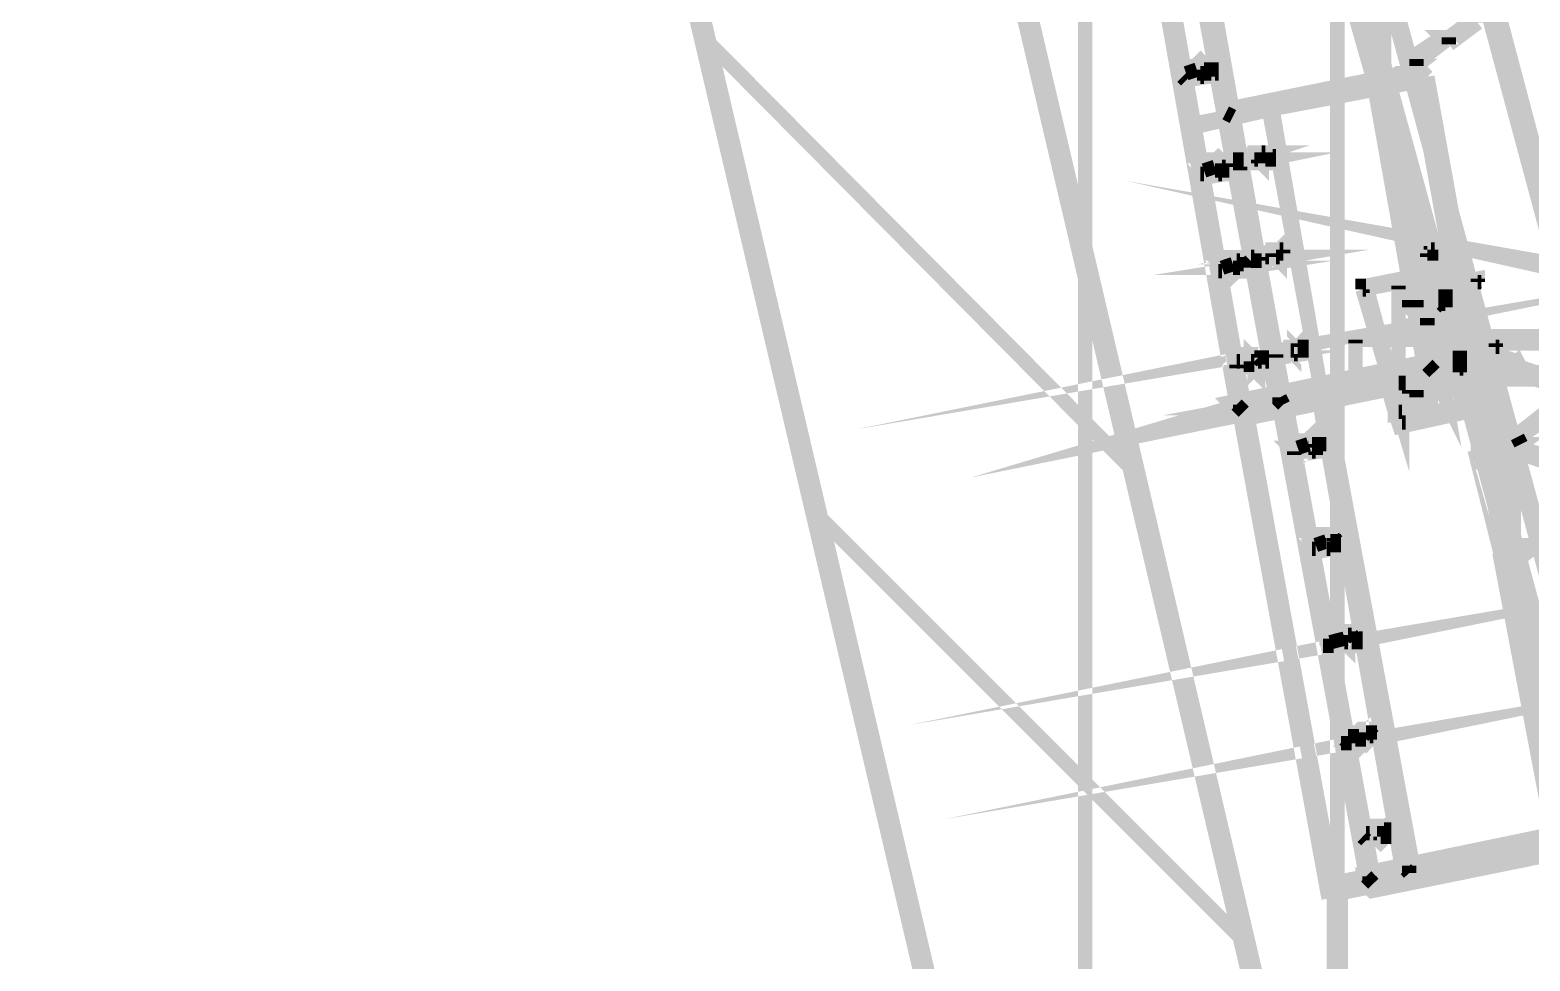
# Model space of a CAD drawing. Extents: x 0.1 to 11.6, y 0.3 to 16.2.
# Drawn here: x 7.853 to 8.547, y 10.512 to 10.943 of the extents above; entities that cross this region are included whole.
import ezdxf

# ---------------------------------------------------------------- set-up
doc = ezdxf.new("R2010")
doc.units = 0
doc.header["$MEASUREMENT"] = 0

msp = doc.modelspace()

# ---------------------------------------------------------------- linework, layer by layer
at = {"color": 0}
for points, const_width in [([(9.91835, 12.2217), (9.91835, 14.365), (9.16, 14.365), (9.16, 13.995), (8.34169, 13.995), (7.97, 12.415), (7.57167, 12.375), (7.57167, 11.8117), (7.97, 11.7717), (8.34169, 10.19), (9.16, 10.19), (9.16, 9.82167), (9.91835, 9.82167), (9.91835, 11.9633)], 0.01), ([(8.55832, 10.6867), (8.18668, 12.05), (8.185, 12.05), (8.22331, 12.0384)], 0.006667), ([(8.23503, 12.035), (8.60667, 10.6717)], 0.006667), ([(8.60499, 10.67), (8.23503, 12.035)], 0.006667), ([(8.23335, 12.0333), (8.60499, 10.67)], 0.006667), ([(8.60499, 10.67), (8.23335, 12.0333)], 0.006667), ([(8.19667, 12.0067), (8.55664, 10.685)], 0.006667), ([(8.09, 11.9083), (8.45833, 10.3383), (8.45833, 10.34), (8.45833, 10.3433), (8.45833, 10.3483), (8.45833, 10.3533), (8.45833, 10.36), (8.45833, 10.3683), (8.45833, 10.3767), (8.45833, 10.3867), (8.45833, 10.3983), (8.45833, 10.41), (8.45833, 10.425), (8.45833, 10.4383), (8.45833, 10.455), (8.45833, 10.4717), (8.45833, 10.49), (8.45833, 10.51), (8.45833, 10.53), (8.45833, 10.545)], 0.01), ([(8.45833, 10.545), (8.45833, 10.5517), (8.45833, 10.5733), (8.45833, 10.5967), (8.45833, 10.6217), (8.45833, 10.6467), (8.45833, 10.6733), (8.45833, 10.7017), (8.45833, 10.73), (8.45833, 10.7584), (8.45833, 10.7884), (8.45833, 10.82), (8.45833, 10.8517), (8.45833, 10.885), (8.45833, 10.9183), (8.45833, 10.9533), (8.45833, 10.9883), (8.45833, 11.025), (8.45833, 11.0617), (8.45833, 11.0983), (8.45833, 11.1367), (8.45833, 11.1767), (8.45833, 11.215), (8.45833, 11.2167)], 0.006667), ([(8.47667, 10.92), (8.43668, 11.1417)], 0.006667), ([(8.47999, 10.915), (8.43832, 11.1433)], 0.006667), ([(8.50331, 10.785), (8.43832, 11.1383)], 0.006667), ([(8.48503, 10.8983), (8.44, 11.14)], 0.006667), ([(8.34999, 11.1217), (8.41499, 10.7683)], 0.006667), ([(8.34999, 11.1217), (8.41499, 10.765)], 0.006667), ([(8.35167, 11.12), (8.41499, 10.7667)], 0.006667), ([(8.46832, 10.9583), (8.46669, 10.9616), (8.47999, 10.915), (8.47999, 10.9183)], 0.01), ([(8.45665, 11), (8.51167, 10.8)], 0.01), ([(8.45833, 11), (8.51335, 10.8)], 0.01), ([(8.56999, 10.8017), (8.51665, 11)], 0.01), ([(8.56999, 10.805), (8.51833, 11)], 0.01), ([(8.375, 10.9867), (8.41336, 10.77)], 0.01), ([(8.43164, 10.7733), (8.39165, 10.99)], 0.01), ([(8.43164, 10.7733), (8.39333, 10.99)], 0.01), ([(8.34169, 10.4983), (8.34169, 10.525), (8.34169, 10.5533), (8.34169, 10.5833), (8.34169, 10.615), (8.34169, 10.6467), (8.34169, 10.68), (8.34169, 10.7133), (8.34169, 10.7483), (8.34169, 10.7833), (8.34169, 10.82), (8.34169, 10.8567), (8.34169, 10.895), (8.34169, 10.935), (8.34169, 10.975)], 0.006667), ([(8.47835, 10.915), (8.47835, 10.9667)], 0.006667), ([(8.47999, 10.9183), (8.47999, 10.9683)], 0.006667), ([(8.46669, 10.9616), (8.465, 10.9616), (8.47835, 10.915), (8.47999, 10.915)], 0.01), ([(8.52333, 10.9467), (8.52333, 10.95), (8.50999, 10.94)], 0.006667), ([(8.52333, 10.9467), (8.50999, 10.9367)], 0.006667), ([(8.36501, 10.7383), (8.16667, 10.9383)], 0.006667), ([(8.50836, 10.9383), (8.49333, 10.9267), (8.49164, 10.93), (8.50667, 10.94)], 0.006667), ([(8.50999, 10.9367), (8.50836, 10.9383), (8.50667, 10.94), (8.50999, 10.94)], 0.006667), ([(8.50999, 10.94), (8.50999, 10.9367)], 0.006667), ([(8.39165, 10.8983), (8.39165, 10.9), (8.41499, 10.765)], 0.006667), ([(8.47999, 10.9183), (8.49501, 10.93), (8.49164, 10.93)], 0.006667), ([(8.49501, 10.93), (8.49501, 10.9267)], 0.006667), ([(8.38835, 10.92), (8.38667, 10.9217), (8.38835, 10.9233), (8.38835, 10.925)], 0.006667), ([(8.39333, 10.9233), (8.39501, 10.9233), (8.39501, 10.9217), (8.39665, 10.9217), (8.39833, 10.9233), (8.39665, 10.925), (8.39665, 10.9267), (8.38835, 10.925), (8.38667, 10.9233), (8.38667, 10.9217), (8.38835, 10.9217), (8.39665, 10.9233), (8.39833, 10.9217), (8.38835, 10.92), (8.38835, 10.9217)], 0.006667), ([(8.39333, 10.925), (8.38835, 10.9233)], 0.006667), ([(8.39665, 10.925), (8.39501, 10.925), (8.39333, 10.925), (8.39333, 10.9233)], 0.01), ([(8.39665, 10.925), (8.39333, 10.925)], 0.01), ([(8.39333, 10.9233), (8.39501, 10.9233)], 0.006667), ([(8.39665, 10.925), (8.39501, 10.925), (8.39501, 10.9233)], 0.01), ([(8.39501, 10.9233), (8.39501, 10.925), (8.39665, 10.925)], 0.01), ([(8.39501, 10.9233), (8.39665, 10.9233), (8.39665, 10.925)], 0.006667), ([(8.39501, 10.9233), (8.39501, 10.9217), (8.39665, 10.9217), (8.39833, 10.9233), (8.39665, 10.925)], 0.006667), ([(8.39665, 10.9233), (8.39833, 10.9233), (8.39833, 10.925), (8.39833, 10.9267), (8.39665, 10.9267)], 0.006667), ([(8.39833, 10.9217), (8.39833, 10.9233), (8.40001, 10.9233), (8.40001, 10.925), (8.39833, 10.925), (8.39665, 10.925)], 0.006667), ([(8.39665, 10.925), (8.39833, 10.925)], 0.006667), ([(8.39665, 10.9233), (8.39665, 10.925)], 0.006667), ([(8.39833, 10.925), (8.40001, 10.925)], 0.006667), ([(8.40668, 10.9067), (8.49669, 10.925), (8.5, 10.9217)], 0.006667), ([(8.49832, 10.92), (8.49501, 10.9233), (8.40668, 10.905)], 0.006667), ([(8.49333, 10.9267), (8.49501, 10.9267), (8.47999, 10.915)], 0.006667), ([(8.535, 10.7017), (8.49501, 10.9233)], 0.006667), ([(8.53836, 10.6967), (8.49669, 10.925)], 0.006667), ([(8.38667, 10.9217), (8.38835, 10.92)], 0.006667), ([(8.39501, 10.9217), (8.39665, 10.9217)], 0.006667), ([(8.47667, 10.92), (8.5, 10.7884), (8.41168, 10.77), (8.41336, 10.7683), (8.50331, 10.7867)], 0.01), ([(8.5, 10.9217), (8.41, 10.9033)], 0.006667), ([(8.49832, 10.92), (8.41, 10.9033)], 0.006667), ([(8.47999, 10.915), (8.50331, 10.7867), (8.50499, 10.7833), (8.48503, 10.8983)], 0.01), ([(8.56168, 10.5667), (8.49832, 10.92)], 0.006667), ([(8.54335, 10.6816), (8.5, 10.9217)], 0.006667), ([(8.41, 10.9033), (8.40668, 10.9067), (8.40668, 10.905)], 0.006667), ([(8.42665, 10.9067), (8.39165, 10.9)], 0.006667), ([(8.42833, 10.9067), (8.39165, 10.8983)], 0.006667), ([(8.40668, 10.905), (8.41, 10.9033)], 0.006667), ([(8.41, 10.9033), (8.40831, 10.9033), (8.43332, 10.7683)], 0.006667), ([(8.42665, 10.9067), (8.40831, 10.9033)], 0.006667), ([(8.42833, 10.9067), (8.42665, 10.9067), (8.41, 10.9033)], 0.006667), ([(8.41, 10.9033), (8.47331, 10.55)], 0.006667), ([(8.41, 10.9033), (8.47499, 10.5483)], 0.006667), ([(8.41, 10.9033), (8.47499, 10.5467)], 0.006667), ([(8.45167, 10.7717), (8.42665, 10.9067)], 0.006667), ([(8.45167, 10.7717), (8.42833, 10.9067)], 0.006667), ([(8.39165, 10.8983), (8.45665, 10.545)], 0.006667), ([(8.40169, 10.8783), (8.40332, 10.8783), (8.40332, 10.8767), (8.405, 10.8767), (8.405, 10.8783), (8.405, 10.88), (8.405, 10.8817), (8.39501, 10.88), (8.39501, 10.8783), (8.39501, 10.8767), (8.39665, 10.8767), (8.405, 10.8783), (8.40668, 10.8767), (8.39665, 10.875), (8.39665, 10.8767)], 0.006667), ([(8.41499, 10.885), (8.41499, 10.8834), (8.42503, 10.8867), (8.42333, 10.8867), (8.41499, 10.885), (8.41336, 10.885), (8.41336, 10.8834), (8.41336, 10.8817), (8.41499, 10.8817), (8.42333, 10.8834), (8.42503, 10.8834), (8.41667, 10.8817), (8.41499, 10.8817)], 0.006667), ([(8.405, 10.88), (8.40332, 10.8817), (8.40169, 10.88), (8.40169, 10.8783)], 0.01), ([(8.405, 10.88), (8.40169, 10.88)], 0.01), ([(8.405, 10.88), (8.40332, 10.88), (8.40169, 10.8783)], 0.01), ([(8.40332, 10.8783), (8.40332, 10.88), (8.405, 10.88)], 0.01), ([(8.405, 10.8783), (8.40668, 10.8783), (8.40668, 10.88), (8.405, 10.8817)], 0.006667), ([(8.405, 10.88), (8.405, 10.8817)], 0.006667), ([(8.40668, 10.88), (8.40668, 10.8817)], 0.006667), ([(8.41499, 10.8834), (8.41336, 10.8834), (8.41336, 10.8817), (8.41499, 10.8817), (8.41667, 10.8817)], 0.006667), ([(8.41336, 10.8817), (8.41499, 10.8817)], 0.006667), ([(8.41997, 10.8834), (8.42165, 10.8834)], 0.006667), ([(8.42165, 10.8834), (8.42165, 10.8817)], 0.006667), ([(8.42333, 10.8834), (8.42503, 10.8834), (8.42503, 10.885), (8.42503, 10.8867), (8.42333, 10.8867)], 0.006667), ([(8.42333, 10.8867), (8.42503, 10.8867)], 0.006667), ([(8.42503, 10.885), (8.42333, 10.885)], 0.006667), ([(8.42503, 10.8834), (8.42665, 10.8834), (8.42665, 10.885), (8.42503, 10.885), (8.42503, 10.8867)], 0.006667), ([(8.42503, 10.885), (8.42503, 10.8867)], 0.006667), ([(8.39665, 10.875), (8.39501, 10.8767), (8.39501, 10.8783), (8.39665, 10.8783), (8.39501, 10.88)], 0.006667), ([(8.39501, 10.8767), (8.39665, 10.8767)], 0.006667), ([(8.40169, 10.88), (8.39665, 10.8783)], 0.006667), ([(8.40169, 10.8783), (8.40332, 10.8783)], 0.006667), ([(8.40332, 10.8783), (8.405, 10.8783), (8.405, 10.88)], 0.006667), ([(8.40332, 10.8783), (8.40332, 10.8767), (8.405, 10.8767), (8.40668, 10.8783), (8.405, 10.88)], 0.006667), ([(8.40332, 10.8767), (8.405, 10.8767)], 0.006667), ([(8.40668, 10.8767), (8.40668, 10.8783), (8.40831, 10.8783), (8.40668, 10.88), (8.405, 10.88)], 0.006667), ([(8.405, 10.88), (8.40668, 10.88)], 0.006667), ([(8.42333, 10.84), (8.43164, 10.8417), (8.42333, 10.84), (8.42165, 10.84), (8.42165, 10.8383), (8.42165, 10.8366), (8.42333, 10.8366), (8.43164, 10.8383), (8.43332, 10.8383), (8.42333, 10.8366)], 0.006667), ([(8.42333, 10.84), (8.42333, 10.8383), (8.42165, 10.8383), (8.42165, 10.8366), (8.42333, 10.8366)], 0.006667), ([(8.42833, 10.84), (8.42833, 10.8383)], 0.006667), ([(8.43332, 10.8383), (8.435, 10.84), (8.43332, 10.84), (8.43332, 10.8417), (8.43164, 10.8417)], 0.006667), ([(8.43164, 10.8383), (8.43332, 10.84), (8.43332, 10.8417), (8.43164, 10.8417)], 0.006667), ([(8.43164, 10.8417), (8.43332, 10.8417)], 0.006667), ([(8.43164, 10.84), (8.43332, 10.84)], 0.006667), ([(8.43332, 10.84), (8.43332, 10.8417)], 0.006667), ([(8.49669, 10.83), (8.5, 10.83), (8.5, 10.8317), (8.5, 10.8383)], 0.01), ([(8.5, 10.84), (8.50168, 10.84), (8.50168, 10.8417)], 0.006667), ([(8.5, 10.8383), (8.5, 10.84)], 0.006667), ([(8.51833, 10.7783), (8.5, 10.84)], 0.006667), ([(8.50168, 10.8417), (8.50331, 10.8417)], 0.006667), ([(8.52001, 10.7783), (8.51833, 10.7783), (8.50168, 10.8417)], 0.006667), ([(8.50331, 10.8417), (8.50331, 10.8317)], 0.006667), ([(8.52001, 10.7683), (8.52001, 10.7783), (8.50331, 10.8417)], 0.006667), ([(8.41, 10.8333), (8.41168, 10.8333), (8.41168, 10.8317), (8.41336, 10.8333), (8.41336, 10.835), (8.41336, 10.8366), (8.40332, 10.835), (8.40332, 10.8333), (8.40332, 10.8317), (8.405, 10.8317), (8.41336, 10.8333), (8.41499, 10.8333), (8.405, 10.8317)], 0.006667), ([(8.405, 10.8317), (8.40332, 10.8317), (8.40332, 10.8333), (8.405, 10.8333), (8.40332, 10.835)], 0.006667), ([(8.41, 10.835), (8.405, 10.8333)], 0.006667), ([(8.41168, 10.8366), (8.41, 10.8366), (8.41, 10.835), (8.41, 10.8333)], 0.01), ([(8.41336, 10.835), (8.41, 10.835)], 0.01), ([(8.41336, 10.835), (8.41168, 10.835), (8.41, 10.835), (8.41, 10.8333)], 0.01), ([(8.41, 10.8333), (8.41168, 10.8333), (8.41168, 10.835), (8.41336, 10.835)], 0.01), ([(8.41, 10.8333), (8.41168, 10.8317), (8.41336, 10.8317), (8.41336, 10.8333), (8.41336, 10.835)], 0.006667), ([(8.41, 10.8333), (8.41168, 10.8333)], 0.006667), ([(8.41168, 10.8333), (8.41336, 10.8333), (8.41336, 10.835), (8.41168, 10.8366)], 0.006667), ([(8.41336, 10.8366), (8.41168, 10.8366)], 0.006667), ([(8.41168, 10.8333), (8.41336, 10.8333)], 0.006667), ([(8.41336, 10.8333), (8.41499, 10.8333), (8.41499, 10.835), (8.41499, 10.8366), (8.41336, 10.8366)], 0.006667), ([(8.41499, 10.8333), (8.41499, 10.835), (8.41336, 10.8366)], 0.006667), ([(8.41336, 10.835), (8.41499, 10.835)], 0.006667), ([(8.41499, 10.835), (8.41499, 10.8366)], 0.006667), ([(8.42165, 10.8383), (8.42165, 10.8366)], 0.006667), ([(8.43001, 10.8383), (8.43164, 10.8383)], 0.006667), ([(8.50331, 10.8317), (8.50331, 10.83), (8.50168, 10.83), (8.49669, 10.8283)], 0.01), ([(8.51167, 10.8), (8.50331, 10.8317)], 0.01), ([(8.43001, 10.795), (8.43164, 10.795), (8.44, 10.7967), (8.43001, 10.795), (8.43001, 10.7933), (8.43164, 10.7917), (8.44, 10.795), (8.44168, 10.7933), (8.43164, 10.7917)], 0.006667), ([(8.40332, 10.8317), (8.405, 10.8317)], 0.006667), ([(8.49669, 10.8283), (8.47, 10.8233)], 0.006667), ([(8.47168, 10.825), (8.49669, 10.83)], 0.006667), ([(8.5, 10.8233), (8.5, 10.825), (8.49832, 10.825)], 0.01), ([(8.51833, 10.7783), (8.51833, 10.77), (8.5, 10.8317)], 0.006667), ([(8.51833, 10.77), (8.51833, 10.7683), (8.51665, 10.7683), (8.5, 10.83)], 0.006667), ([(8.50999, 10.8), (8.50168, 10.83)], 0.01), ([(8.52333, 10.8267), (8.50836, 10.8167), (8.50999, 10.815)], 0.006667), ([(8.50836, 10.8233), (8.50667, 10.825), (8.50667, 10.8167)], 0.006667), ([(8.52333, 10.8267), (8.52333, 10.8283), (8.50667, 10.825)], 0.006667), ([(8.50836, 10.815), (8.50999, 10.815), (8.52333, 10.8267)], 0.006667), ([(8.52333, 10.8267), (8.50836, 10.8233)], 0.006667), ([(8.52333, 10.8283), (8.52333, 10.8267)], 0.006667), ([(8.52333, 10.8267), (8.52501, 10.8267)], 0.006667), ([(8.47, 10.8233), (8.47, 10.825), (8.47168, 10.825)], 0.006667), ([(8.47, 10.8233), (8.47168, 10.8233)], 0.006667), ([(8.48335, 10.7783), (8.47, 10.8233)], 0.006667), ([(8.48833, 10.7633), (8.48833, 10.7617), (8.47, 10.8233)], 0.006667), ([(8.51665, 10.7683), (8.48833, 10.7633), (8.47168, 10.825)], 0.006667), ([(8.49832, 10.825), (8.48665, 10.825)], 0.006667), ([(8.48665, 10.825), (8.48665, 10.8233)], 0.006667), ([(8.49832, 10.8233), (8.48665, 10.8233), (8.48665, 10.8066)], 0.006667), ([(8.5, 10.81), (8.5, 10.8233), (8.49832, 10.8233)], 0.01), ([(8.50836, 10.8233), (8.50836, 10.815)], 0.006667), ([(8.49164, 10.8184), (8.49164, 10.8167), (8.49164, 10.815)], 0.006667), ([(8.49501, 10.8167), (8.49501, 10.8184)], 0.006667), ([(8.49501, 10.815), (8.49501, 10.8167)], 0.006667), ([(8.50836, 10.8167), (8.50667, 10.8167)], 0.006667), ([(8.50667, 10.8167), (8.50836, 10.815)], 0.006667), ([(8.48665, 10.8066), (8.48665, 10.805), (8.48665, 10.8033), (8.48665, 10.8017), (8.48665, 10.8), (8.48665, 10.7983), (8.48665, 10.7967), (8.48665, 10.795), (8.48665, 10.7933), (8.48665, 10.7917), (8.48665, 10.79), (8.48665, 10.7884), (8.48665, 10.7867), (8.48665, 10.785), (8.48665, 10.7833), (8.48665, 10.7817), (8.48665, 10.78)], 0.006667), ([(8.5, 10.8033), (8.5, 10.805), (8.5, 10.8066), (8.48665, 10.8066)], 0.006667), ([(8.5, 10.8066), (8.48665, 10.8066)], 0.006667), ([(8.5, 10.81), (8.5, 10.8066)], 0.006667), ([(8.46669, 10.8), (8.46669, 10.7983)], 0.006667), ([(8.50168, 10.8), (8.46669, 10.8)], 0.006667), ([(9.39165, 10.8), (8.46669, 10.8)], 0.006667), ([(8.46669, 10.7983), (8.46669, 10.7967), (8.46669, 10.795), (8.46669, 10.7933), (8.46669, 10.7917), (8.46669, 10.79), (8.46669, 10.7884), (8.46669, 10.7867), (8.46669, 10.785), (8.46669, 10.7833)], 0.006667), ([(8.5, 10.7817), (8.5, 10.7833), (8.5, 10.785), (8.5, 10.7867), (8.5, 10.7884), (8.5, 10.79), (8.5, 10.7917), (8.5, 10.7933), (8.5, 10.795), (8.5, 10.7967), (8.5, 10.7983), (8.5, 10.8), (8.5, 10.8017), (8.5, 10.8033), (8.48665, 10.8033)], 0.006667), ([(8.5, 10.8), (8.48665, 10.8)], 0.006667), ([(8.57835, 10.8), (8.50168, 10.8)], 0.01), ([(8.51497, 10.7833), (8.50999, 10.8)], 0.006667), ([(8.51167, 10.8), (8.51665, 10.7833)], 0.006667), ([(8.51665, 10.7833), (8.51167, 10.8)], 0.006667), ([(8.51335, 10.8), (8.51833, 10.7833)], 0.006667), ([(8.53168, 10.7967), (8.53168, 10.7983), (8.51497, 10.795)], 0.006667), ([(8.53168, 10.7983), (8.53168, 10.7967)], 0.006667), ([(8.41835, 10.79), (8.41835, 10.7884), (8.41997, 10.7884), (8.42165, 10.7884), (8.42165, 10.79), (8.41997, 10.7917), (8.42165, 10.7917), (8.41168, 10.79), (8.41, 10.7884), (8.41168, 10.7867), (8.41336, 10.7867), (8.42165, 10.7884), (8.41336, 10.7867)], 0.006667), ([(8.41997, 10.7917), (8.41835, 10.7917), (8.41835, 10.79)], 0.01), ([(8.41997, 10.7917), (8.41835, 10.79)], 0.01), ([(8.42165, 10.7917), (8.41997, 10.7917), (8.41997, 10.79), (8.41835, 10.79), (8.41835, 10.7884)], 0.01), ([(8.41835, 10.7884), (8.41835, 10.79), (8.41997, 10.79), (8.42165, 10.79)], 0.01), ([(8.41835, 10.7884), (8.41997, 10.7884), (8.41997, 10.7867), (8.42165, 10.7884), (8.42165, 10.79)], 0.006667), ([(8.41997, 10.7884), (8.42165, 10.79), (8.41997, 10.7917)], 0.006667), ([(8.41997, 10.7917), (8.42165, 10.7917)], 0.006667), ([(8.42165, 10.7884), (8.42165, 10.79), (8.42333, 10.79), (8.42333, 10.7917), (8.42165, 10.7917)], 0.006667), ([(8.42165, 10.7884), (8.42333, 10.7884), (8.42333, 10.79), (8.42333, 10.7917), (8.42165, 10.7917)], 0.006667), ([(8.42333, 10.79), (8.42165, 10.7917)], 0.006667), ([(8.43164, 10.795), (8.43001, 10.795), (8.43001, 10.7933), (8.43001, 10.7917), (8.43164, 10.7917)], 0.006667), ([(8.43001, 10.7933), (8.43001, 10.7917)], 0.006667), ([(8.43668, 10.795), (8.43832, 10.795)], 0.006667), ([(8.43832, 10.7933), (8.44, 10.7933)], 0.006667), ([(8.44, 10.795), (8.44168, 10.795), (8.44168, 10.7967), (8.44, 10.7967)], 0.006667), ([(8.44168, 10.7933), (8.44168, 10.795), (8.44168, 10.7967), (8.44, 10.7967)], 0.006667), ([(8.44, 10.7967), (8.44168, 10.7967)], 0.006667), ([(8.44, 10.795), (8.44168, 10.795)], 0.006667), ([(8.44168, 10.7967), (8.44336, 10.7967)], 0.006667), ([(8.51497, 10.785), (8.51665, 10.785), (8.53168, 10.7967)], 0.006667), ([(8.53168, 10.7967), (8.51497, 10.7933)], 0.006667), ([(8.51497, 10.7933), (8.51497, 10.795), (8.51497, 10.7867)], 0.006667), ([(8.51497, 10.7933), (8.51497, 10.785)], 0.006667), ([(8.53168, 10.7967), (8.51665, 10.7867), (8.51665, 10.785)], 0.006667), ([(8.52501, 10.795), (8.52669, 10.795), (8.52669, 10.7433)], 0.006667), ([(8.52501, 10.795), (8.52501, 10.7517)], 0.006667), ([(8.53668, 10.7483), (8.52501, 10.795)], 0.006667), ([(8.52669, 10.7917), (8.52669, 10.795), (8.54167, 10.79)], 0.006667), ([(8.53668, 10.7483), (8.53999, 10.7483), (8.52669, 10.795)], 0.006667), ([(8.52669, 10.7433), (8.52669, 10.795)], 0.006667), ([(8.52669, 10.74), (8.52669, 10.7917)], 0.006667), ([(8.52669, 10.7917), (8.54335, 10.7867)], 0.006667), ([(8.53168, 10.7967), (8.53331, 10.7967)], 0.006667), ([(8.54335, 10.7867), (8.54167, 10.79), (8.53999, 10.7884)], 0.006667), ([(8.41336, 10.7667), (8.39665, 10.7633), (8.41336, 10.7683)], 0.01), ([(8.41835, 10.79), (8.41336, 10.79), (8.41168, 10.7884), (8.41168, 10.7867), (8.41336, 10.7867)], 0.006667), ([(8.41336, 10.79), (8.41168, 10.79)], 0.006667), ([(8.41168, 10.7884), (8.41168, 10.7867)], 0.006667), ([(8.41336, 10.7683), (8.41499, 10.765), (8.50499, 10.7833)], 0.01), ([(8.41499, 10.7667), (8.50331, 10.785)], 0.006667), ([(8.41835, 10.79), (8.41835, 10.7884), (8.41997, 10.7884)], 0.006667), ([(8.41835, 10.7884), (8.41997, 10.7884)], 0.006667), ([(8.42165, 10.79), (8.42333, 10.79)], 0.006667), ([(8.5, 10.7867), (8.48665, 10.7867)], 0.006667), ([(8.5, 10.785), (8.48665, 10.785)], 0.006667), ([(8.5, 10.785), (8.48665, 10.785)], 0.006667), ([(8.5, 10.7884), (8.50331, 10.785)], 0.006667), ([(8.50331, 10.7833), (8.57835, 10.7833)], 0.01), ([(8.51833, 10.7683), (8.51497, 10.7833)], 0.01), ([(8.51665, 10.7867), (8.51497, 10.7867)], 0.006667), ([(8.51497, 10.7867), (8.51497, 10.785)], 0.006667), ([(8.51665, 10.7833), (8.55664, 10.635), (8.55832, 10.635)], 0.01), ([(8.52001, 10.7683), (8.51665, 10.7833)], 0.01), ([(8.51833, 10.7833), (8.55832, 10.635), (8.56168, 10.6367)], 0.01), ([(8.54335, 10.7867), (8.53999, 10.785), (8.53999, 10.7884), (8.55501, 10.7833)], 0.006667), ([(8.53999, 10.785), (8.55501, 10.78)], 0.006667), ([(8.46669, 10.7833), (8.50331, 10.7833)], 0.006667), ([(8.46669, 10.7833), (9.39165, 10.7833)], 0.006667), ([(8.48665, 10.7667), (8.48335, 10.7783)], 0.01), ([(8.5, 10.78), (8.5, 10.7667), (8.48665, 10.7667), (8.48665, 10.78)], 0.01), ([(8.5, 10.7833), (8.48665, 10.7833)], 0.006667), ([(8.5, 10.7833), (8.48665, 10.7833)], 0.006667), ([(8.48665, 10.7817), (8.5, 10.7817)], 0.006667), ([(8.49001, 10.78), (8.48665, 10.78)], 0.006667), ([(8.49001, 10.78), (8.5, 10.78), (8.5, 10.7817)], 0.01), ([(8.49164, 10.7733), (8.49164, 10.775), (8.49164, 10.7767), (8.49333, 10.7767), (8.49501, 10.7767), (8.49501, 10.775), (8.49501, 10.7767), (8.49333, 10.7767), (8.49164, 10.7767), (8.49164, 10.775), (8.49164, 10.7767), (8.49164, 10.7783), (8.49333, 10.7783), (8.49501, 10.7783), (8.49501, 10.7767), (8.49501, 10.775)], 0.006667), ([(8.43164, 10.7717), (8.41336, 10.7683), (8.41499, 10.7683)], 0.006667), ([(8.41336, 10.7683), (8.43164, 10.7717)], 0.006667), ([(8.41499, 10.7683), (8.43164, 10.7717)], 0.006667), ([(8.43164, 10.7733), (8.43164, 10.7717)], 0.006667), ([(8.43332, 10.77), (8.43164, 10.7717), (8.43164, 10.7733), (8.43164, 10.7717)], 0.006667), ([(8.43332, 10.77), (8.43164, 10.7733)], 0.006667), ([(8.49001, 10.555), (8.45167, 10.7717)], 0.01), ([(8.49164, 10.5566), (8.45167, 10.7717)], 0.01), ([(8.49164, 10.775), (8.49333, 10.775), (8.49501, 10.775)], 0.01), ([(8.49164, 10.7767), (8.49164, 10.775)], 0.006667), ([(8.49501, 10.7733), (8.49501, 10.775), (8.49501, 10.7767)], 0.006667), ([(8.52669, 10.74), (8.52669, 10.7433), (8.53999, 10.6967), (8.53836, 10.7)], 0.01), ([(8.41168, 10.77), (8.41499, 10.7667)], 0.006667), ([(8.41499, 10.765), (8.45503, 10.5467), (8.47168, 10.55)], 0.01), ([(8.41336, 10.77), (8.41336, 10.7683)], 0.006667), ([(8.41336, 10.7667), (8.43332, 10.77)], 0.006667), ([(8.43332, 10.7683), (8.47331, 10.5517)], 0.01), ([(8.52001, 10.7683), (8.51833, 10.7683), (8.48833, 10.7617), (8.48665, 10.7667)], 0.01), ([(8.5, 10.7667), (8.48665, 10.7667)], 0.006667), ([(8.48665, 10.7667), (8.48833, 10.7667)], 0.006667), ([(8.53999, 10.7533), (8.53999, 10.755), (8.55501, 10.7667)], 0.006667), ([(8.48833, 10.7617), (8.49001, 10.7617)], 0.006667), ([(8.53999, 10.7533), (8.55501, 10.7633)], 0.006667), ([(8.44499, 10.75), (8.44499, 10.7483), (8.44667, 10.7483), (8.44835, 10.7483), (8.44835, 10.75), (8.44835, 10.7517), (8.44835, 10.7533), (8.43832, 10.7517), (8.43832, 10.75), (8.43668, 10.75), (8.43832, 10.7483), (8.44, 10.7483), (8.44835, 10.75), (8.44997, 10.7483), (8.44, 10.7467), (8.44, 10.7483)], 0.006667), ([(8.44, 10.7467), (8.43832, 10.7483), (8.43832, 10.75), (8.44, 10.75), (8.43832, 10.7517)], 0.006667), ([(8.44499, 10.7517), (8.44, 10.75)], 0.006667), ([(8.44667, 10.7517), (8.44499, 10.7517), (8.44499, 10.75)], 0.01), ([(8.44835, 10.7517), (8.44499, 10.7517)], 0.01), ([(8.44835, 10.7517), (8.44667, 10.7517), (8.44499, 10.75)], 0.01), ([(8.44499, 10.75), (8.44667, 10.75), (8.44667, 10.7517), (8.44835, 10.7517)], 0.01), ([(8.44499, 10.75), (8.44667, 10.7483), (8.44835, 10.7483), (8.44835, 10.75), (8.44835, 10.7517)], 0.006667), ([(8.44499, 10.75), (8.44667, 10.75)], 0.006667), ([(8.44667, 10.75), (8.44835, 10.75), (8.44835, 10.7517), (8.44667, 10.7517)], 0.006667), ([(8.44835, 10.7517), (8.44667, 10.7517)], 0.006667), ([(8.44835, 10.75), (8.44997, 10.75), (8.44997, 10.7517), (8.44835, 10.7533)], 0.006667), ([(8.44997, 10.7483), (8.44997, 10.75), (8.44997, 10.7517), (8.44835, 10.7517)], 0.006667), ([(8.44835, 10.75), (8.44835, 10.7517)], 0.006667), ([(8.44997, 10.7517), (8.45167, 10.7517)], 0.006667), ([(8.52501, 10.7517), (8.52501, 10.7433)], 0.01), ([(8.52669, 10.7433), (8.54167, 10.755), (8.53999, 10.755)], 0.006667), ([(8.53999, 10.7517), (8.54335, 10.7517), (8.52669, 10.74)], 0.006667), ([(8.53999, 10.7483), (8.53836, 10.7517), (8.55333, 10.7467)], 0.006667), ([(8.53836, 10.7), (8.53836, 10.7517)], 0.006667), ([(8.54167, 10.755), (8.54335, 10.7517)], 0.006667), ([(8.43832, 10.7483), (8.43832, 10.7467)], 0.006667), ([(8.44667, 10.7483), (8.44835, 10.7483)], 0.006667), ([(8.52669, 10.7433), (8.52501, 10.7433), (8.53668, 10.6967), (8.53999, 10.6967)], 0.01), ([(8.53668, 10.6967), (8.53668, 10.7483)], 0.006667), ([(8.53999, 10.7483), (8.55501, 10.7433)], 0.006667), ([(8.41499, 10.5217), (8.21669, 10.72)], 0.006667), ([(8.45335, 10.705), (8.45503, 10.7033), (8.45665, 10.7033), (8.45665, 10.705), (8.45665, 10.7067), (8.45503, 10.7067), (8.45665, 10.7067), (8.45665, 10.7083), (8.44667, 10.7067), (8.44499, 10.705), (8.44499, 10.7033), (8.44667, 10.7033), (8.45665, 10.705), (8.45665, 10.7033), (8.44835, 10.7017), (8.44667, 10.7033)], 0.006667), ([(8.45503, 10.7067), (8.45503, 10.7083), (8.45335, 10.7083), (8.45335, 10.7067), (8.45335, 10.705)], 0.01), ([(8.45503, 10.7067), (8.45335, 10.7067)], 0.01), ([(8.45503, 10.7067), (8.45335, 10.7067), (8.45335, 10.705)], 0.01), ([(8.45335, 10.705), (8.45503, 10.7067)], 0.01), ([(8.45503, 10.7067), (8.45503, 10.7083)], 0.006667), ([(8.45665, 10.705), (8.45833, 10.7067), (8.45665, 10.7083)], 0.006667), ([(8.45833, 10.7067), (8.45665, 10.7083)], 0.006667), ([(8.53836, 10.7), (8.55333, 10.7116), (8.55165, 10.7116)], 0.006667), ([(8.55165, 10.7083), (8.55501, 10.7083), (8.53999, 10.6967)], 0.006667), ([(8.44835, 10.7017), (8.44667, 10.7017), (8.44667, 10.7033), (8.44667, 10.705), (8.44835, 10.705), (8.44667, 10.7067)], 0.006667), ([(8.44667, 10.7033), (8.44835, 10.7033)], 0.006667), ([(8.45335, 10.7067), (8.44835, 10.705)], 0.006667), ([(8.45335, 10.705), (8.45503, 10.7033), (8.45665, 10.7033), (8.45665, 10.705), (8.45665, 10.7067), (8.45503, 10.7067)], 0.006667), ([(8.45335, 10.705), (8.45503, 10.705)], 0.006667), ([(8.45335, 10.7033), (8.45503, 10.7033)], 0.006667), ([(8.45503, 10.705), (8.45665, 10.705), (8.45665, 10.7067), (8.45503, 10.7067)], 0.006667), ([(8.45665, 10.7033), (8.45833, 10.705), (8.45833, 10.7067), (8.45665, 10.7067)], 0.006667), ([(8.45665, 10.7067), (8.45833, 10.7067)], 0.006667), ([(8.535, 10.7017), (8.56, 10.57), (8.47168, 10.5517), (8.47168, 10.55), (8.56168, 10.5684)], 0.01), ([(8.46164, 10.66), (8.46332, 10.6583), (8.46332, 10.66), (8.465, 10.66), (8.465, 10.6617), (8.46332, 10.6617), (8.465, 10.6634), (8.46332, 10.6634), (8.45503, 10.6617), (8.45335, 10.6617), (8.45335, 10.66), (8.45503, 10.6583), (8.465, 10.66), (8.45665, 10.6583), (8.45503, 10.6583)], 0.006667), ([(8.53836, 10.6967), (8.56168, 10.5684), (8.565, 10.565), (8.54335, 10.6816)], 0.01), ([(8.45665, 10.6583), (8.45503, 10.6583), (8.45503, 10.66), (8.45503, 10.6617)], 0.006667), ([(8.46164, 10.6617), (8.45503, 10.66)], 0.006667), ([(8.46332, 10.6634), (8.46164, 10.6634), (8.46164, 10.6617), (8.46164, 10.66)], 0.01), ([(8.46332, 10.6617), (8.46164, 10.6617)], 0.01), ([(8.46332, 10.6617), (8.46164, 10.6617), (8.46164, 10.66)], 0.01), ([(8.46164, 10.66), (8.46164, 10.6617), (8.46332, 10.6617)], 0.01), ([(8.46164, 10.66), (8.46164, 10.6583), (8.46332, 10.6583), (8.465, 10.6583), (8.465, 10.66), (8.465, 10.6617), (8.46332, 10.6617)], 0.006667), ([(8.46164, 10.66), (8.46332, 10.66)], 0.006667), ([(8.46164, 10.66), (8.46332, 10.66)], 0.006667), ([(8.46332, 10.66), (8.46332, 10.6617), (8.46332, 10.6634)], 0.006667), ([(8.465, 10.66), (8.46669, 10.6617), (8.465, 10.6634), (8.46332, 10.6634)], 0.006667), ([(8.46332, 10.6634), (8.465, 10.6634)], 0.006667), ([(8.465, 10.66), (8.46669, 10.66), (8.46669, 10.6617), (8.465, 10.6617), (8.465, 10.6634)], 0.006667), ([(8.46669, 10.6617), (8.465, 10.6634)], 0.006667), ([(8.465, 10.6617), (8.46669, 10.6617)], 0.006667), ([(8.45335, 10.6583), (8.45503, 10.6583)], 0.006667), ([(8.46832, 10.6166), (8.47, 10.615), (8.47168, 10.615), (8.47331, 10.615), (8.47331, 10.6166), (8.47168, 10.6166), (8.47168, 10.6183), (8.47331, 10.6183), (8.47168, 10.6183), (8.46332, 10.6166), (8.46164, 10.6166), (8.46164, 10.615), (8.46332, 10.6133), (8.47331, 10.615), (8.465, 10.6133), (8.46332, 10.6133)], 0.006667), ([(8.47168, 10.6183), (8.47, 10.6183), (8.46832, 10.6166), (8.47, 10.6166)], 0.01), ([(8.47168, 10.6183), (8.46832, 10.6166)], 0.01), ([(8.47168, 10.6183), (8.47, 10.6166), (8.47, 10.615)], 0.01), ([(8.47, 10.615), (8.47, 10.6166), (8.47168, 10.6166)], 0.01), ([(8.47168, 10.615), (8.47168, 10.6166), (8.47168, 10.6183)], 0.006667), ([(8.47331, 10.615), (8.47331, 10.6166), (8.47331, 10.6183), (8.47168, 10.6183)], 0.006667), ([(8.47168, 10.6183), (8.47331, 10.6183)], 0.006667), ([(8.47331, 10.615), (8.47499, 10.615), (8.47499, 10.6166), (8.47331, 10.6183)], 0.006667), ([(8.47499, 10.6166), (8.47331, 10.6183)], 0.006667), ([(8.46164, 10.615), (8.46332, 10.6133)], 0.006667), ([(8.465, 10.6133), (8.46332, 10.6133), (8.46332, 10.615), (8.46332, 10.6166)], 0.006667), ([(8.46832, 10.6166), (8.46332, 10.6166)], 0.006667), ([(8.47, 10.6166), (8.47, 10.615), (8.47168, 10.615)], 0.006667), ([(8.47, 10.615), (8.47168, 10.6133), (8.47331, 10.615), (8.47331, 10.6166), (8.47168, 10.6166)], 0.006667), ([(8.47, 10.615), (8.47168, 10.615)], 0.006667), ([(8.47331, 10.6166), (8.47499, 10.6166)], 0.006667), ([(8.47667, 10.5717), (8.47168, 10.5717), (8.47, 10.57), (8.47168, 10.5684), (8.47331, 10.5684)], 0.006667), ([(8.47667, 10.5717), (8.47835, 10.5717), (8.47835, 10.57), (8.47999, 10.57), (8.48167, 10.57), (8.48167, 10.5717), (8.47999, 10.5733), (8.48167, 10.5733), (8.47999, 10.575), (8.47168, 10.5717), (8.47, 10.5717), (8.47, 10.57), (8.47168, 10.5684), (8.47999, 10.5717), (8.48167, 10.57), (8.47331, 10.5684), (8.47168, 10.5684)], 0.006667), ([(8.47, 10.57), (8.47168, 10.5684)], 0.006667), ([(8.47168, 10.5717), (8.47331, 10.5717)], 0.006667), ([(8.47999, 10.5733), (8.47835, 10.5733), (8.47667, 10.5733), (8.47667, 10.5717)], 0.01), ([(8.47999, 10.5733), (8.47667, 10.5717)], 0.01), ([(8.47667, 10.5717), (8.47835, 10.5717), (8.47835, 10.57)], 0.006667), ([(8.47999, 10.5733), (8.47835, 10.5733), (8.47835, 10.5717)], 0.01), ([(8.47835, 10.57), (8.47835, 10.5717), (8.47999, 10.5733)], 0.01), ([(8.47835, 10.57), (8.47999, 10.57), (8.47999, 10.5717), (8.47999, 10.5733)], 0.006667), ([(8.47835, 10.57), (8.47999, 10.57), (8.48167, 10.57), (8.48167, 10.5717), (8.47999, 10.5733)], 0.006667), ([(8.47835, 10.57), (8.47999, 10.57)], 0.006667), ([(8.47999, 10.5717), (8.48167, 10.5717), (8.48167, 10.5733), (8.47999, 10.575)], 0.006667), ([(8.47999, 10.5733), (8.48167, 10.5733)], 0.006667), ([(8.48167, 10.5717), (8.47999, 10.5717)], 0.006667), ([(8.48167, 10.57), (8.48335, 10.5717), (8.48167, 10.5733)], 0.006667), ([(8.48335, 10.5733), (8.48167, 10.5733)], 0.006667), ([(8.47168, 10.55), (8.47499, 10.5467), (8.565, 10.565)], 0.01), ([(8.47499, 10.5483), (8.56168, 10.5667)], 0.006667), ([(8.49164, 10.5533), (8.49164, 10.5566)], 0.006667), ([(8.45503, 10.5467), (8.45665, 10.545), (8.47331, 10.5483)], 0.01), ([(8.47168, 10.55), (8.49164, 10.5533)], 0.006667), ([(8.47168, 10.5517), (8.47499, 10.5483)], 0.006667), ([(8.49164, 10.5533), (8.47331, 10.55)], 0.006667), ([(8.47331, 10.55), (8.49164, 10.5533)], 0.006667), ([(8.47331, 10.5483), (8.49164, 10.5533)], 0.006667), ([(8.47331, 10.5517), (8.47331, 10.55)], 0.006667), ([(8.49001, 10.555), (8.49164, 10.5533)], 0.006667)]:
    msp.add_lwpolyline(points, dxfattribs=dict(at, const_width=const_width))
for points, const_width in [([(8.39333, 10.99), (8.43164, 10.7733), (8.39333, 10.99)], 0.01), ([(8.47999, 10.9667), (8.47999, 10.915), (8.47999, 10.9667)], 0.006667), ([(8.39501, 10.9233), (8.39665, 10.9233), (8.39665, 10.925), (8.39501, 10.9267), (8.39333, 10.925), (8.39333, 10.9233), (8.39501, 10.9233)], 0.01), ([(8.42665, 10.9067), (8.45167, 10.7717), (8.42665, 10.9067)], 0.006667), ([(8.40332, 10.8783), (8.405, 10.8783), (8.405, 10.88), (8.405, 10.8817), (8.40332, 10.8817), (8.40169, 10.8817), (8.40169, 10.88), (8.40169, 10.8783), (8.40332, 10.8783)], 0.01), ([(8.42333, 10.8817), (8.42333, 10.8834), (8.42503, 10.8834), (8.42333, 10.885), (8.42165, 10.885), (8.42165, 10.8834), (8.42333, 10.8817)], 0.006667), ([(8.42165, 10.8834), (8.42333, 10.8834), (8.42333, 10.885), (8.42333, 10.8867), (8.42165, 10.8867), (8.41997, 10.8867), (8.41997, 10.885), (8.41997, 10.8834), (8.42165, 10.8834)], 0.006667), ([(8.42165, 10.8834), (8.42333, 10.8834), (8.42333, 10.885), (8.42333, 10.8867), (8.42165, 10.8867), (8.41997, 10.8867), (8.41997, 10.885), (8.41997, 10.8834), (8.42165, 10.8834)], 0.006667), ([(8.42333, 10.8817), (8.42503, 10.8817), (8.42503, 10.8834), (8.42503, 10.885), (8.42333, 10.885), (8.42165, 10.885), (8.42165, 10.8834), (8.42165, 10.8817), (8.42333, 10.8817)], 0.006667), ([(8.57835, 10.83), (8.60667, 10.825), (8.60835, 10.825), (8.60835, 10.8333), (8.60835, 10.835), (8.61003, 10.835), (8.61003, 10.8233), (8.60835, 10.8233), (8.57835, 10.83)], 0.01), ([(8.43164, 10.8383), (8.43332, 10.84), (8.43164, 10.84), (8.43164, 10.8417), (8.43001, 10.84), (8.43001, 10.8383), (8.43164, 10.8383)], 0.006667), ([(8.43001, 10.8383), (8.43164, 10.84), (8.43164, 10.8417), (8.43001, 10.8417), (8.42833, 10.8417), (8.42833, 10.84), (8.43001, 10.8383)], 0.006667), ([(8.43001, 10.8383), (8.43164, 10.8383), (8.43164, 10.84), (8.43164, 10.8417), (8.43001, 10.8417), (8.42833, 10.8417), (8.42833, 10.84), (8.42833, 10.8383), (8.43001, 10.8383)], 0.006667), ([(8.43164, 10.8366), (8.43164, 10.8383), (8.43332, 10.8383), (8.43164, 10.84), (8.43001, 10.84), (8.43001, 10.8383), (8.43164, 10.8366)], 0.006667), ([(8.41168, 10.8333), (8.41336, 10.835), (8.41168, 10.8366), (8.41, 10.8366), (8.41, 10.835), (8.41, 10.8333), (8.41168, 10.8333)], 0.01), ([(8.49333, 10.8167), (8.49501, 10.8167), (8.49501, 10.8184), (8.49501, 10.82), (8.49333, 10.82), (8.49164, 10.82), (8.49164, 10.8184), (8.49164, 10.8167), (8.49333, 10.8167)], 0.006667), ([(8.49164, 10.815), (8.49333, 10.8133), (8.49501, 10.815), (8.49501, 10.8167), (8.49333, 10.8184), (8.49164, 10.8167), (8.49164, 10.815)], 0.006667), ([(8.49164, 10.8167), (8.49164, 10.815), (8.49333, 10.815), (8.49501, 10.815), (8.49501, 10.8167), (8.49501, 10.8184), (8.49333, 10.8184), (8.49164, 10.8184), (8.49164, 10.8167)], 0.006667), ([(8.49333, 10.815), (8.49501, 10.815), (8.49501, 10.8167), (8.49501, 10.8184), (8.49333, 10.8184), (8.49164, 10.8184), (8.49164, 10.8167), (8.49164, 10.815), (8.49333, 10.815)], 0.006667), ([(8.43832, 10.7933), (8.44, 10.7933), (8.44, 10.795), (8.43832, 10.7967), (8.43832, 10.795), (8.43668, 10.795), (8.43832, 10.7933)], 0.006667), ([(8.43832, 10.7933), (8.43832, 10.795), (8.44, 10.795), (8.43832, 10.7967), (8.43668, 10.7967), (8.43668, 10.795), (8.43832, 10.7933)], 0.006667), ([(8.44, 10.7933), (8.44168, 10.795), (8.44, 10.795), (8.44, 10.7967), (8.43832, 10.795), (8.43832, 10.7933), (8.44, 10.7933)], 0.006667), ([(8.41997, 10.7884), (8.41997, 10.79), (8.42165, 10.79), (8.41997, 10.7917), (8.41835, 10.7917), (8.41835, 10.79), (8.41997, 10.7884)], 0.01), ([(8.43832, 10.7933), (8.44, 10.795), (8.44, 10.7967), (8.43832, 10.7967), (8.43668, 10.7967), (8.43668, 10.795), (8.43832, 10.7933)], 0.006667), ([(8.49164, 10.7733), (8.49333, 10.7717), (8.49501, 10.7717), (8.49501, 10.7733), (8.49501, 10.775), (8.49501, 10.7767), (8.49333, 10.7767), (8.49164, 10.775), (8.49164, 10.7733)], 0.01), ([(8.45167, 10.7717), (8.49164, 10.5566), (8.45167, 10.7717)], 0.01), ([(8.49333, 10.7733), (8.49164, 10.7733), (8.49164, 10.775), (8.49164, 10.7733), (8.49333, 10.7733), (8.49501, 10.7733), (8.49501, 10.775), (8.49501, 10.7733), (8.49333, 10.7733)], 0.01), ([(8.44667, 10.75), (8.44835, 10.7517), (8.44667, 10.7517), (8.44667, 10.7533), (8.44499, 10.7517), (8.44499, 10.75), (8.44667, 10.75)], 0.01), ([(8.53999, 10.7483), (8.53999, 10.6967), (8.53999, 10.7483)], 0.006667), ([(8.45503, 10.705), (8.45503, 10.7067), (8.45503, 10.7083), (8.45335, 10.7083), (8.45335, 10.7067), (8.45335, 10.705), (8.45503, 10.705)], 0.01), ([(8.46164, 10.66), (8.46332, 10.66), (8.46332, 10.6617), (8.46332, 10.6634), (8.46164, 10.6634), (8.46001, 10.6617), (8.46164, 10.66)], 0.01), ([(8.47, 10.615), (8.47168, 10.6166), (8.47168, 10.6183), (8.47, 10.6183), (8.46832, 10.6166), (8.47, 10.6166), (8.47, 10.615)], 0.01), ([(8.47835, 10.57), (8.47999, 10.5717), (8.47999, 10.5733), (8.47835, 10.5733), (8.47667, 10.5733), (8.47667, 10.5717), (8.47835, 10.57)], 0.01), ([(8.49164, 10.5533), (8.49164, 10.5566), (8.49164, 10.5533)], 0.006667)]:
    msp.add_lwpolyline(points, close=True, dxfattribs=dict(at, const_width=const_width))

doc.saveas('drawing.dxf')
